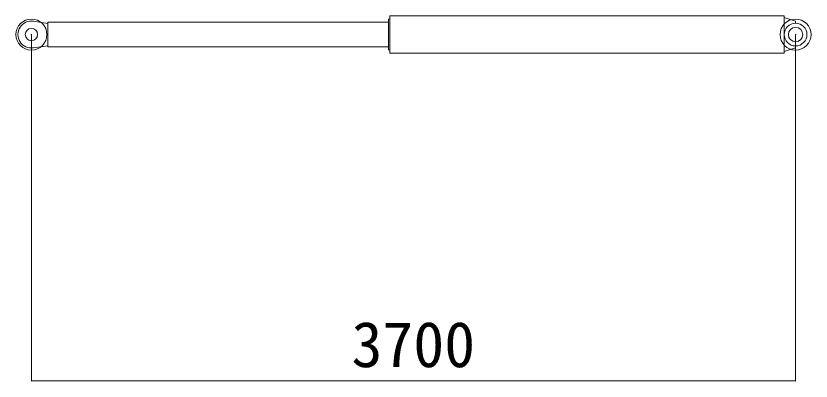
# Model space of a CAD drawing. Units: millimetres, scale not verified. Extents: x -42060 to 41922, y -35725 to 35822.
# Drawn here: x 20253 to 24103, y 16507 to 18272 of the extents above; entities that cross this region are included whole.
import ezdxf
from ezdxf.enums import TextEntityAlignment as Align

# ---------------------------------------------------------------- set-up
doc = ezdxf.new("R2010")
doc.units = ezdxf.units.MM
doc.header["$LTSCALE"] = 300
doc.header["$PDMODE"] = 32
doc.header["$PDSIZE"] = 150
doc.layers.add('0-0_0', color=7, linetype='Continuous', lineweight=18)
doc.styles.add('ＭＳ ゴシック', font='')
doc.styles.get('ＭＳ ゴシック').set_extended_font_data('MS Gothic')

# ---------------------------------------------------------------- blocks, each defined once
blk = doc.blocks.new('_OPEN30')
at = {"layer": '0-0_0'}
blk.add_line((0, 0), (-1, 0), dxfattribs=at)
blk.add_lwpolyline([(-1, 0.3), (0, 0), (-1, -0.3)], dxfattribs=at)

msp = doc.modelspace()

# ---------------------------------------------------------------- linework, layer by layer
at = {"layer": '0-0_0'}
for p, q in [((22063.8, 18271.9), (22063.8, 18091.9)), ((22063.8, 18271.9), (23973.3, 18271.9)), ((23973.3, 18091.9), (23973.3, 18271.9)), ((23973.3, 18263.9), (24028.3, 18246.9)), ((20408.4, 18235.9), (20337.8, 18246.3)), ((24028.3, 18236.9), (24028.3, 18246.9)), ((20328.3, 18181.4), (20328.3, 16506.7)), ((24028.3, 18181.4), (24028.3, 16506.7)), ((20408.3, 18127.9), (20337.8, 18117.6)), ((22057.3, 18107.9), (22058.8, 18107.9)), ((24028.3, 18116.9), (23973.3, 18099.9)), ((24028.3, 18116.9), (24028.3, 18126.9)), ((22063.8, 18091.9), (23973.3, 18091.9)), ((24025.6, 16507.7), (20331.1, 16507.7))]:
    msp.add_line(p, q, dxfattribs=at)
for points in [[(22058.8, 18255.9), (22057.3, 18255.9), (22057.3, 18107.9)], [(22057.3, 18121.9), (20408.3, 18121.9), (20408.3, 18241.9), (22057.3, 18241.9)]]:
    msp.add_lwpolyline(points, dxfattribs=at)
for centre, radius in [((20328.3, 18181.9), 30), ((24028.3, 18181.9), 55), ((24028.3, 18181.9), 35)]:
    msp.add_circle(centre, radius, dxfattribs=at)
for centre, radius, start, end in [((22058.8, 18260.9), 5, 270, 0), ((20328.3, 18181.9), 65, 81.6863, 278.3137), ((22058.8, 18102.9), 5, 360, 90)]:
    msp.add_arc(centre, radius, start, end, dxfattribs=at)
for p in [(20328.3, 18181.9), (24028.3, 18181.9)]:
    msp.add_point(p, dxfattribs=at)

# ---------------------------------------------------------------- block references
at = {"layer": '0-0_0', "xscale": 2.77, "yscale": 2.77, "rotation": 180}
msp.add_blockref('_OPEN30', (20328.3, 16507.7), dxfattribs=at)
at = {"layer": '0-0_0', "xscale": 2.77, "yscale": 2.77}
msp.add_blockref('_OPEN30', (24028.3, 16507.7), dxfattribs=at)

# ---------------------------------------------------------------- texts
at = {"layer": '0-0_0', "style": 'ＭＳ ゴシック'}
msp.add_text('3700', height=219.9, dxfattribs=at).set_placement((21878.3, 16508.2), align=Align.BOTTOM_LEFT)

doc.saveas('drawing.dxf')
